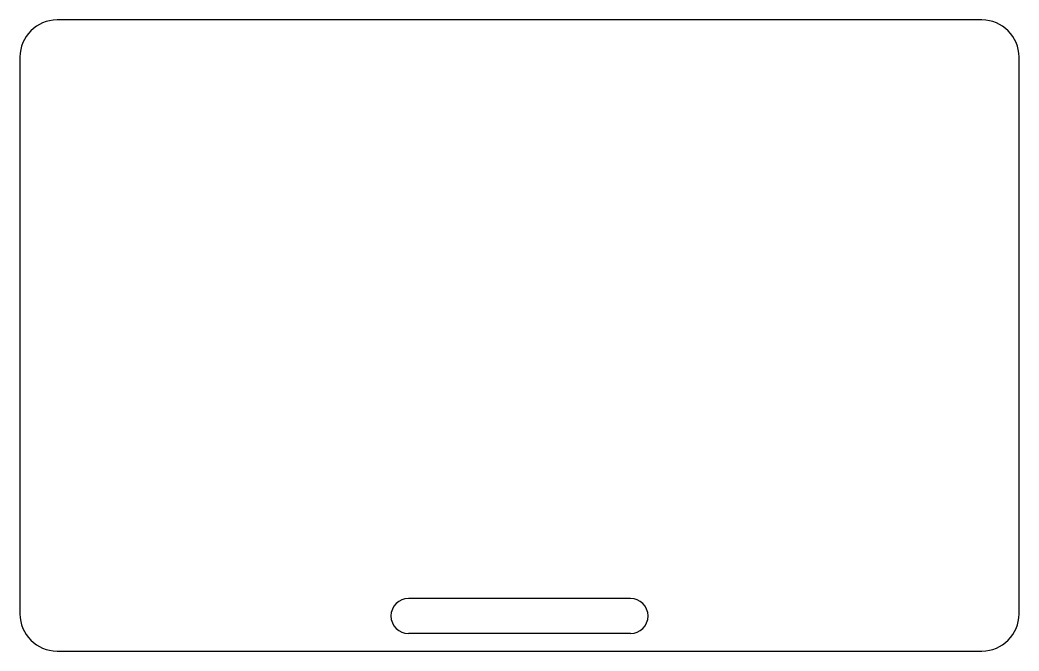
# Model space of a CAD drawing. Header units: millimetres. Extents: x -42.8 to 42.8, y -27 to 27.
import ezdxf

# ---------------------------------------------------------------- set-up
doc = ezdxf.new("R2010")
doc.units = ezdxf.units.MM
doc.layers.add('Sketch', color=7, linetype='CONTINUOUS')

msp = doc.modelspace()

# ---------------------------------------------------------------- linework, layer by layer
at = {"layer": 'Sketch'}
for p, q in [((39.575, 27), (-39.575, 27)), ((-42.75, 23.825), (-42.75, -23.825)), ((42.75, -23.825), (42.75, 23.825)), ((9.5, -22.5), (-9.5, -22.5)), ((9.5, -25.5), (-9.5, -25.5)), ((-39.575, -27), (39.575, -27))]:
    msp.add_line(p, q, dxfattribs=at)
for centre, radius, start, end in [((-39.575, 23.825), 3.175, 90, 180), ((39.575, 23.825), 3.175, 0, 90), ((-9.5, -24), 1.5, 90, -90), ((9.5, -24), 1.5, -90, 90), ((-39.575, -23.825), 3.175, 180, -90), ((39.575, -23.825), 3.175, -90, 0)]:
    msp.add_arc(centre, radius, start, end, dxfattribs=at)

doc.saveas('drawing.dxf')
